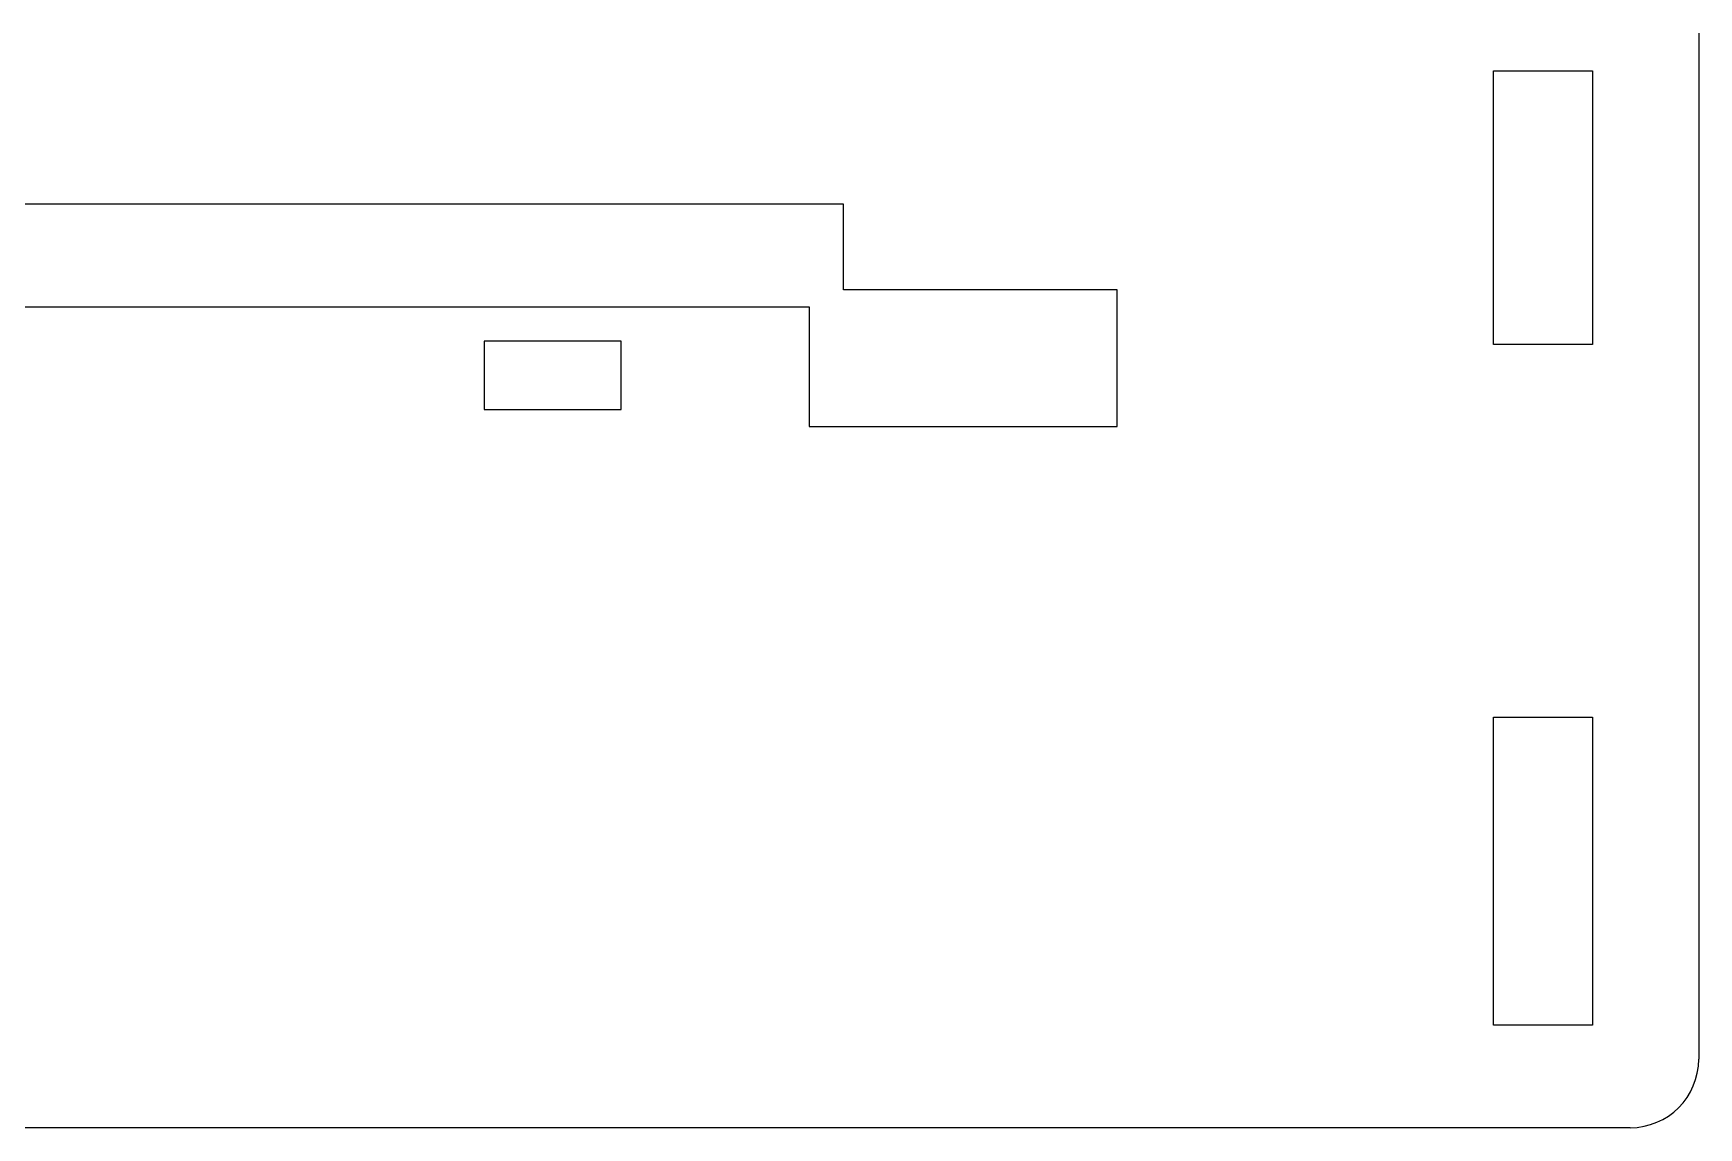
# Model space of a CAD drawing. Header units: millimetres. Extents: x 0 to 185, y 0 to 138.
# Drawn here: x 135.52 to 184.2, y 0 to 32 of the extents above; entities that cross this region are included whole.
import ezdxf

# ---------------------------------------------------------------- set-up
doc = ezdxf.new("R2010")
doc.units = ezdxf.units.MM
doc.layers.get('0').update_dxf_attribs({"linetype": 'CONTINUOUS', "true_color": 0xffffff})
doc.layers.add('connector cutout', color=1, linetype='CONTINUOUS', true_color=0xff0000)

msp = doc.modelspace()

# ---------------------------------------------------------------- linework, layer by layer
for p, q in [((184.2, 32), (184.2, 2)), ((178.2, 22.9), (178.2, 30.9)), ((178.2, 30.9), (181.1, 30.9)), ((181.1, 30.9), (181.1, 22.9)), ((181.1, 22.9), (178.2, 22.9)), ((178.2, 3), (178.2, 12)), ((178.2, 12), (181.1, 12)), ((181.1, 12), (181.1, 3)), ((181.1, 3), (178.2, 3)), ((182.2, 0), (114.2, 0))]:
    msp.add_line(p, q)
msp.add_arc((182.2, 2), 2, 270, 0)
at = {"layer": 'connector cutout'}
for p, q in [((159.2, 27), (131.2, 27)), ((159.2, 24.5), (159.2, 27)), ((167.2, 24.5), (159.2, 24.5)), ((167.2, 20.5), (167.2, 24.5)), ((131.2, 24), (158.2, 24)), ((158.2, 24), (158.2, 20.5)), ((152.7, 23), (148.7, 23)), ((148.7, 23), (148.7, 21)), ((152.7, 21), (152.7, 23)), ((148.7, 21), (152.7, 21)), ((158.2, 20.5), (167.2, 20.5))]:
    msp.add_line(p, q, dxfattribs=at)

doc.saveas('drawing.dxf')
